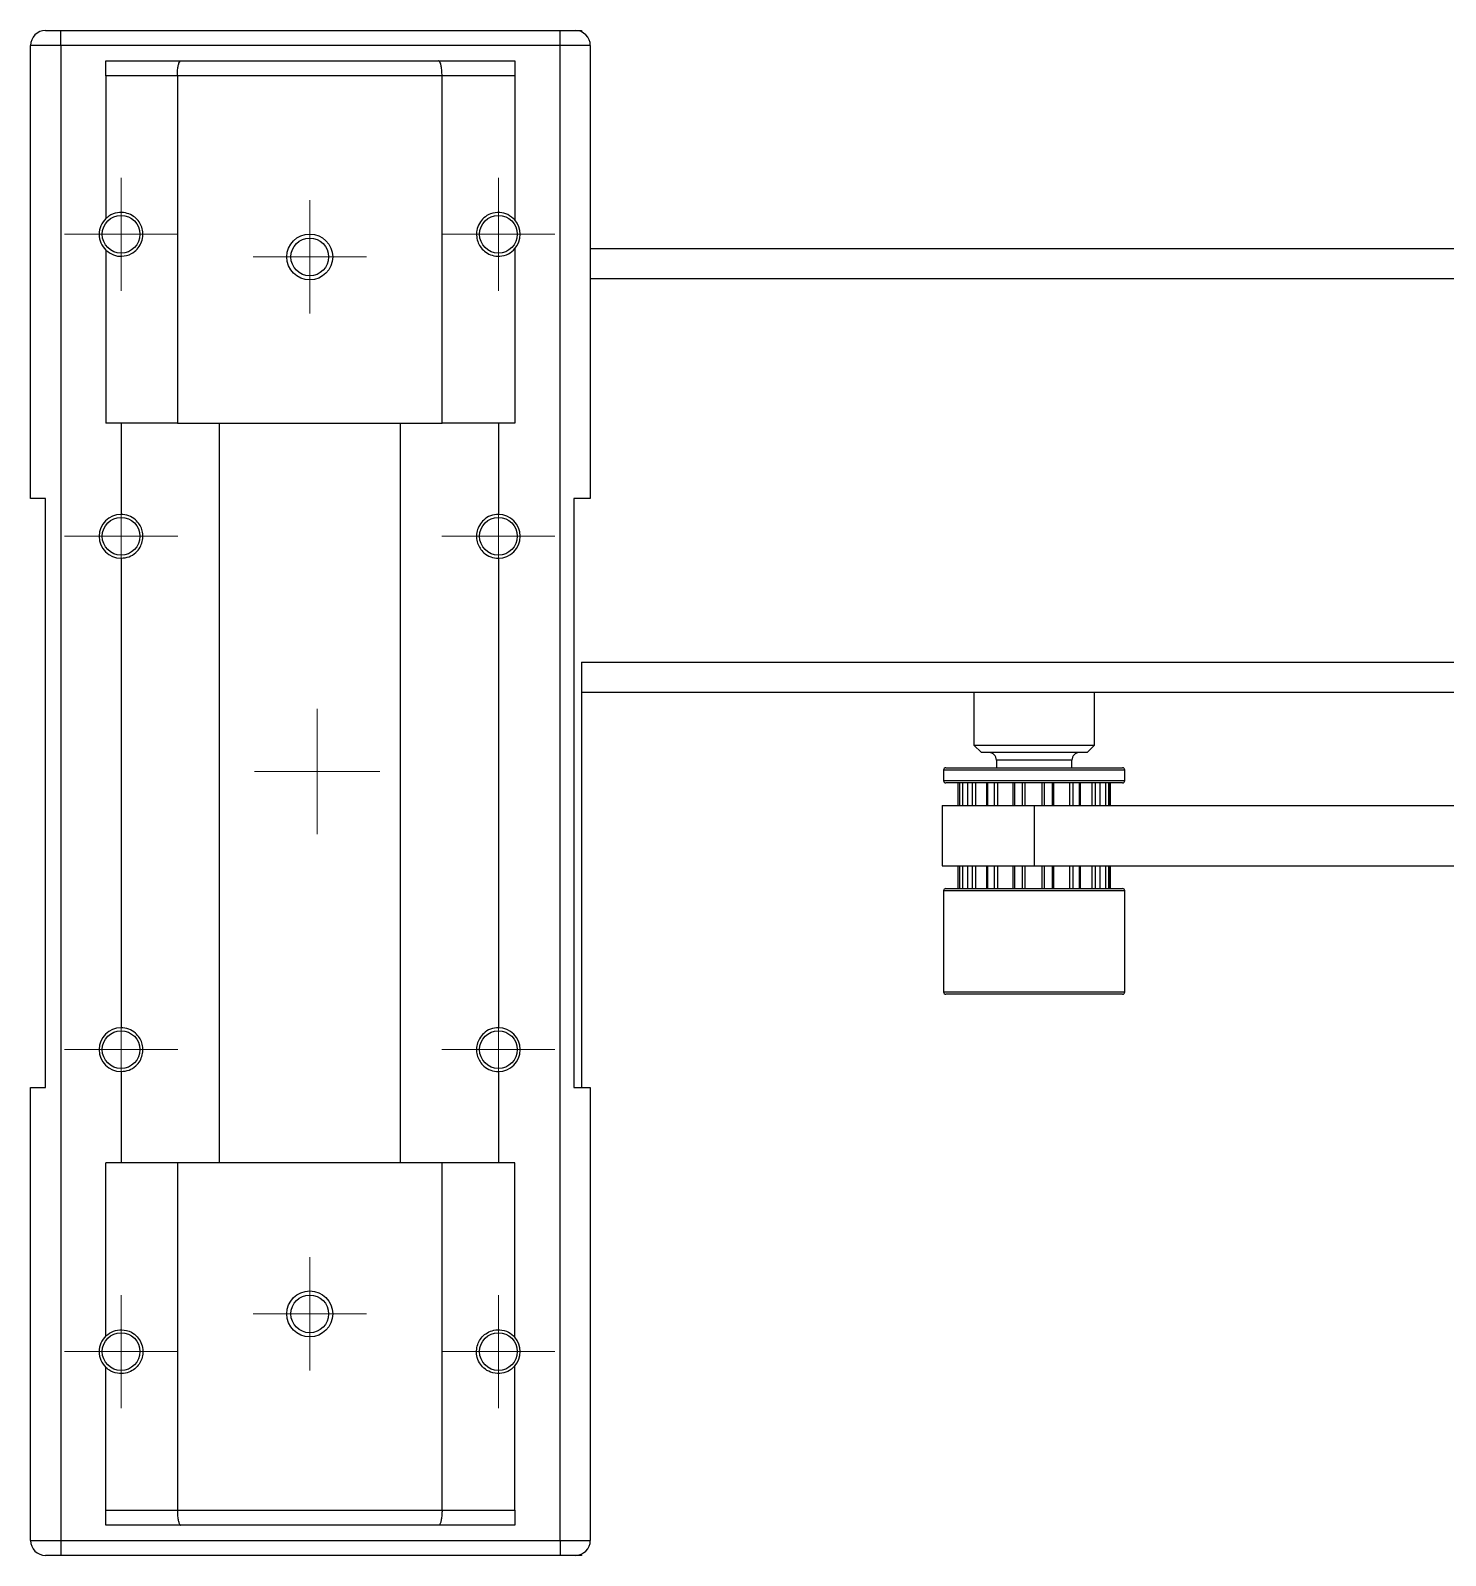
# Model space of a CAD drawing. Header units: millimetres. Extents: x -168 to 836, y 5 to 727.
# Drawn here: x 91.4 to 185.1, y 626.4 to 727.4 of the extents above; entities that cross this region are included whole.
import ezdxf

# ---------------------------------------------------------------- set-up
doc = ezdxf.new("R2010")
doc.units = ezdxf.units.MM

# ---------------------------------------------------------------- blocks, each defined once
blk = doc.blocks.new('SW_CENTERMARKSYMBOL_20')
at = {"color": 0, "linetype": 'Continuous', "lineweight": 0}
for p, q in [((0, 2.5), (0, 3.75)), ((0, 0), (0, 2.5)), ((-2.5, 0), (-3.75, 0)), ((0, 0), (-2.5, 0)), ((0, 0), (0, -2.5)), ((0, 0), (2.5, 0)), ((2.5, 0), (3.75, 0)), ((0, -2.5), (0, -3.75))]:
    blk.add_line(p, q, dxfattribs=at)
blk = doc.blocks.new('SW_CENTERMARKSYMBOL_21')
at = {"color": 0, "linetype": 'Continuous', "lineweight": 0}
for p, q in [((0, 2.5), (0, 3.75)), ((0, 0), (0, 2.5)), ((-2.5, 0), (-3.75, 0)), ((0, 0), (-2.5, 0)), ((0, 0), (0, -2.5)), ((0, 0), (2.5, 0)), ((2.5, 0), (3.75, 0)), ((0, -2.5), (0, -3.75))]:
    blk.add_line(p, q, dxfattribs=at)
blk = doc.blocks.new('SW_CENTERMARKSYMBOL_22')
at = {"color": 0, "linetype": 'Continuous', "lineweight": 0}
for p, q in [((0, 2.5), (0, 3.75)), ((0, 0), (0, 2.5)), ((-2.5, 0), (-3.75, 0)), ((0, 0), (-2.5, 0)), ((0, 0), (0, -2.5)), ((0, 0), (2.5, 0)), ((2.5, 0), (3.75, 0)), ((0, -2.5), (0, -3.75))]:
    blk.add_line(p, q, dxfattribs=at)
blk = doc.blocks.new('SW_CENTERMARKSYMBOL_23')
at = {"color": 0, "linetype": 'Continuous', "lineweight": 0}
for p, q in [((0, 2.5), (0, 3.75)), ((0, 0), (0, 2.5)), ((-2.5, 0), (-3.75, 0)), ((0, 0), (-2.5, 0)), ((0, 0), (0, -2.5)), ((0, 0), (2.5, 0)), ((2.5, 0), (3.75, 0)), ((0, -2.5), (0, -3.75))]:
    blk.add_line(p, q, dxfattribs=at)
blk = doc.blocks.new('SW_CENTERMARKSYMBOL_24')
at = {"color": 0, "linetype": 'Continuous', "lineweight": 0}
for p, q in [((0, 2.5), (0, 4.15)), ((0, 0), (0, 2.5)), ((-2.5, 0), (-4.15, 0)), ((0, 0), (-2.5, 0)), ((0, 0), (0, -2.5)), ((0, 0), (2.5, 0)), ((2.5, 0), (4.15, 0)), ((0, -2.5), (0, -4.15))]:
    blk.add_line(p, q, dxfattribs=at)
blk = doc.blocks.new('SW_CENTERMARKSYMBOL_25')
at = {"color": 0, "linetype": 'Continuous', "lineweight": 0}
for p, q in [((0, 2.5), (0, 3.75)), ((0, 0), (0, 2.5)), ((-2.5, 0), (-3.75, 0)), ((0, 0), (-2.5, 0)), ((0, 0), (0, -2.5)), ((0, 0), (2.5, 0)), ((2.5, 0), (3.75, 0)), ((0, -2.5), (0, -3.75))]:
    blk.add_line(p, q, dxfattribs=at)
blk = doc.blocks.new('SW_CENTERMARKSYMBOL_26')
at = {"color": 0, "linetype": 'Continuous', "lineweight": 0}
for p, q in [((0, 2.5), (0, 3.75)), ((0, 0), (0, 2.5)), ((-2.5, 0), (-3.75, 0)), ((0, 0), (-2.5, 0)), ((0, 0), (0, -2.5)), ((0, 0), (2.5, 0)), ((2.5, 0), (3.75, 0)), ((0, -2.5), (0, -3.75))]:
    blk.add_line(p, q, dxfattribs=at)
blk = doc.blocks.new('SW_CENTERMARKSYMBOL_27')
at = {"color": 0, "linetype": 'Continuous', "lineweight": 0}
for p, q in [((0, 2.5), (0, 3.75)), ((0, 0), (0, 2.5)), ((-2.5, 0), (-3.75, 0)), ((0, 0), (-2.5, 0)), ((0, 0), (0, -2.5)), ((0, 0), (2.5, 0)), ((2.5, 0), (3.75, 0)), ((0, -2.5), (0, -3.75))]:
    blk.add_line(p, q, dxfattribs=at)
blk = doc.blocks.new('SW_CENTERMARKSYMBOL_28')
at = {"color": 0, "linetype": 'Continuous', "lineweight": 0}
for p, q in [((0, 2.5), (0, 3.75)), ((0, 0), (0, 2.5)), ((-2.5, 0), (-3.75, 0)), ((0, 0), (-2.5, 0)), ((0, 0), (0, -2.5)), ((0, 0), (2.5, 0)), ((2.5, 0), (3.75, 0)), ((0, -2.5), (0, -3.75))]:
    blk.add_line(p, q, dxfattribs=at)
blk = doc.blocks.new('SW_CENTERMARKSYMBOL_29')
at = {"color": 0, "linetype": 'Continuous', "lineweight": 0}
for p, q in [((0, 2.5), (0, 3.75)), ((0, 0), (0, 2.5)), ((-2.5, 0), (-3.75, 0)), ((0, 0), (-2.5, 0)), ((0, 0), (0, -2.5)), ((0, 0), (2.5, 0)), ((2.5, 0), (3.75, 0)), ((0, -2.5), (0, -3.75))]:
    blk.add_line(p, q, dxfattribs=at)
blk = doc.blocks.new('SW_CENTERMARKSYMBOL_30')
at = {"color": 0, "linetype": 'Continuous', "lineweight": 0}
for p, q in [((0, 2.5), (0, 3.75)), ((0, 0), (0, 2.5)), ((-2.5, 0), (-3.75, 0)), ((0, 0), (-2.5, 0)), ((0, 0), (0, -2.5)), ((0, 0), (2.5, 0)), ((2.5, 0), (3.75, 0)), ((0, -2.5), (0, -3.75))]:
    blk.add_line(p, q, dxfattribs=at)

msp = doc.modelspace()

# ---------------------------------------------------------------- linework, layer by layer
at = {"color": 7, "linetype": 'Continuous', "lineweight": 25}
for p, q in [((92.38, 727.41), (93.38, 727.41)), ((93.38, 726.41), (93.38, 727.41)), ((93.38, 727.41), (126.47, 727.41)), ((126.47, 726.41), (126.47, 727.41)), ((126.47, 727.41), (127.47, 727.41)), ((127.47, 727.41), (127.88, 727.41)), ((127.88, 727.41), (127.88, 727.32)), ((93.38, 726.41), (91.38, 726.41)), ((91.38, 696.41), (91.38, 726.41)), ((126.47, 726.41), (93.38, 726.41)), ((93.38, 726.41), (93.38, 627.41)), ((128.47, 726.41), (126.47, 726.41)), ((126.47, 627.41), (126.47, 726.41)), ((128.47, 726.41), (128.47, 696.41)), ((96.38, 725.41), (101.34, 725.41)), ((101.34, 725.41), (118.41, 725.41)), ((118.41, 725.41), (123.47, 725.41)), ((96.38, 724.41), (96.38, 714.96)), ((101.11, 724.41), (96.38, 724.41)), ((101.11, 724.41), (101.11, 701.41)), ((118.65, 724.41), (101.11, 724.41)), ((118.65, 701.41), (118.65, 724.41)), ((123.47, 724.41), (118.65, 724.41)), ((123.47, 724.41), (123.47, 714.86)), ((96.38, 712.86), (96.38, 701.41)), ((123.47, 712.96), (123.47, 701.41)), ((128.47, 712.98), (333.16, 712.98)), ((101.11, 701.41), (96.38, 701.41)), ((97.38, 701.41), (97.38, 695.36)), ((101.11, 701.41), (118.65, 701.41)), ((103.88, 701.41), (103.88, 652.41)), ((115.87, 701.41), (115.87, 652.41)), ((123.47, 701.41), (118.65, 701.41)), ((122.38, 701.41), (122.38, 695.36)), ((92.38, 696.41), (91.38, 696.41)), ((92.38, 657.41), (92.38, 696.41)), ((128.47, 696.41), (127.38, 696.41)), ((127.38, 696.41), (127.38, 657.41)), ((97.38, 692.46), (97.38, 661.36)), ((122.38, 692.46), (122.38, 661.36)), ((127.88, 685.58), (127.88, 657.41)), ((127.88, 685.58), (333.16, 685.58)), ((127.88, 683.58), (288.75, 683.58)), ((153.88, 683.58), (153.88, 680.08)), ((161.88, 680.08), (161.88, 683.58)), ((153.88, 680.08), (154.38, 679.58)), ((153.88, 680.08), (161.88, 680.08)), ((161.38, 679.58), (161.88, 680.08)), ((161.38, 679.58), (154.38, 679.58)), ((155.38, 679.08), (155.38, 678.58)), ((160.38, 678.58), (160.38, 679.08)), ((151.88, 678.43), (151.88, 677.73)), ((152.03, 678.58), (163.26, 678.58)), ((163.26, 678.58), (163.73, 678.58)), ((163.88, 677.73), (163.88, 678.43)), ((163.26, 677.58), (152.03, 677.58)), ((152.83, 677.58), (152.83, 676.08)), ((153.45, 677.58), (153.45, 676.08)), ((154.72, 677.58), (154.72, 676.08)), ((156.46, 677.58), (156.46, 676.08)), ((159.19, 676.08), (159.19, 677.58)), ((160.94, 676.08), (160.94, 677.58)), ((162.24, 676.08), (162.24, 677.58)), ((162.91, 676.08), (162.91, 677.58)), ((162.93, 676.08), (162.93, 677.58)), ((163.73, 677.58), (163.26, 677.58)), ((151.79, 676.08), (151.79, 672.08)), ((151.79, 676.08), (157.88, 676.08)), ((157.88, 676.08), (157.88, 672.08)), ((157.88, 676.08), (187.88, 676.08)), ((151.79, 672.08), (157.88, 672.08)), ((152.83, 672.08), (152.83, 670.58)), ((153.45, 672.08), (153.45, 670.58)), ((154.72, 672.08), (154.72, 670.58)), ((156.46, 672.08), (156.46, 670.58)), ((157.88, 672.08), (295.89, 672.08)), ((159.19, 670.58), (159.19, 672.08)), ((160.94, 670.58), (160.94, 672.08)), ((162.24, 670.58), (162.24, 672.08)), ((162.91, 670.58), (162.91, 672.08)), ((162.93, 670.58), (162.93, 672.08)), ((151.88, 670.43), (151.88, 663.73)), ((152.03, 670.58), (163.73, 670.58)), ((163.88, 663.73), (163.88, 670.43)), ((163.73, 663.58), (152.03, 663.58)), ((97.38, 658.46), (97.38, 652.41)), ((122.38, 658.46), (122.38, 652.41)), ((91.38, 627.41), (91.38, 657.41)), ((91.38, 657.41), (92.38, 657.41)), ((127.38, 657.41), (128.47, 657.41)), ((128.47, 657.41), (128.47, 627.41)), ((96.38, 640.96), (96.38, 652.41)), ((101.11, 652.41), (96.38, 652.41)), ((101.11, 652.41), (101.11, 629.41)), ((118.65, 652.41), (101.11, 652.41)), ((118.65, 629.41), (118.65, 652.41)), ((123.47, 652.41), (118.65, 652.41)), ((123.47, 640.86), (123.47, 652.41)), ((96.38, 629.41), (96.38, 638.86)), ((123.47, 629.41), (123.47, 638.96)), ((96.38, 629.41), (101.11, 629.41)), ((101.11, 629.41), (118.65, 629.41)), ((118.65, 629.41), (123.47, 629.41)), ((101.34, 628.41), (96.38, 628.41)), ((118.41, 628.41), (101.34, 628.41)), ((123.47, 628.41), (118.41, 628.41)), ((91.38, 627.41), (93.38, 627.41)), ((93.38, 627.41), (126.47, 627.41)), ((93.38, 627.41), (93.38, 626.41)), ((126.47, 627.41), (128.47, 627.41)), ((126.47, 627.41), (126.47, 626.41)), ((93.38, 626.41), (92.38, 626.41)), ((126.47, 626.41), (93.38, 626.41)), ((127.47, 626.41), (126.47, 626.41)), ((127.88, 626.41), (127.47, 626.41)), ((127.88, 626.49), (127.88, 626.41))]:
    msp.add_line(p, q, dxfattribs=at)
at = {"color": 8, "linetype": 'Continuous', "lineweight": 25}
for p, q in [((128.47, 710.98), (333.16, 710.98)), ((160.38, 679.08), (155.38, 679.08)), ((163.39, 678.43), (151.88, 678.43)), ((151.88, 677.73), (163.39, 677.73)), ((163.88, 678.43), (163.39, 678.43)), ((163.39, 677.73), (163.88, 677.73)), ((152.83, 677.58), (152.83, 676.08)), ((152.93, 677.58), (152.93, 676.08)), ((153.13, 677.58), (153.13, 676.08)), ((153.47, 677.58), (153.47, 676.08)), ((153.76, 677.58), (153.76, 676.08)), ((153.99, 677.58), (153.99, 676.08)), ((154.78, 677.58), (154.78, 676.08)), ((155.22, 677.58), (155.22, 676.08)), ((155.44, 677.58), (155.44, 676.08)), ((156.57, 677.58), (156.57, 676.08)), ((157.09, 677.58), (157.09, 676.08)), ((157.26, 677.58), (157.26, 676.08)), ((158.38, 677.58), (158.38, 676.08)), ((158.55, 677.58), (158.55, 676.08)), ((159.07, 677.58), (159.07, 676.08)), ((160.22, 677.58), (160.22, 676.08)), ((160.43, 677.58), (160.43, 676.08)), ((160.87, 677.58), (160.87, 676.08)), ((161.7, 677.58), (161.7, 676.08)), ((161.92, 677.58), (161.92, 676.08)), ((162.22, 677.58), (162.22, 676.08)), ((162.6, 677.58), (162.6, 676.08)), ((162.8, 677.58), (162.8, 676.08)), ((162.91, 677.58), (162.91, 676.08)), ((152.83, 672.08), (152.83, 670.58)), ((152.93, 672.08), (152.93, 670.58)), ((153.13, 672.08), (153.13, 670.58)), ((153.47, 672.08), (153.47, 670.58)), ((153.76, 672.08), (153.76, 670.58)), ((153.99, 672.08), (153.99, 670.58)), ((154.78, 672.08), (154.78, 670.58)), ((155.22, 672.08), (155.22, 670.58)), ((155.44, 672.08), (155.44, 670.58)), ((156.57, 672.08), (156.57, 670.58)), ((157.09, 672.08), (157.09, 670.58)), ((157.26, 672.08), (157.26, 670.58)), ((158.38, 672.08), (158.38, 670.58)), ((158.55, 672.08), (158.55, 670.58)), ((159.07, 672.08), (159.07, 670.58)), ((160.22, 672.08), (160.22, 670.58)), ((160.43, 672.08), (160.43, 670.58)), ((160.87, 672.08), (160.87, 670.58)), ((161.7, 672.08), (161.7, 670.58)), ((161.92, 672.08), (161.92, 670.58)), ((162.22, 672.08), (162.22, 670.58)), ((162.6, 672.08), (162.6, 670.58)), ((162.8, 672.08), (162.8, 670.58)), ((162.91, 672.08), (162.91, 670.58)), ((163.88, 670.43), (151.88, 670.43)), ((151.88, 663.73), (163.88, 663.73))]:
    msp.add_line(p, q, dxfattribs=at)
at = {"color": 7, "linetype": 'Continuous', "lineweight": 25}
for centre, radius in [((97.38, 713.91), 1.25), ((122.38, 713.91), 1.25), ((109.88, 712.41), 1.52), ((109.88, 712.41), 1.25), ((97.38, 693.91), 1.25), ((122.38, 693.91), 1.25), ((97.38, 659.91), 1.25), ((122.38, 659.91), 1.25), ((109.88, 642.41), 1.52), ((109.88, 642.41), 1.25), ((97.38, 639.91), 1.25), ((122.38, 639.91), 1.25)]:
    msp.add_circle(centre, radius, dxfattribs=at)
for centre, radius, start, end in [((92.38, 726.41), 1, 90, 180), ((127.47, 726.41), 1, 0, 90), ((97.38, 713.91), 1.45, 133.6028, 226.3972), ((122.38, 713.91), 1.45, 319.0983, 40.9017), ((97.38, 693.91), 1.45, 90, 270), ((122.38, 693.91), 1.45, 270, 90), ((154.88, 679.08), 0.5, 0, 90), ((160.88, 679.08), 0.5, 90, 180), ((152.03, 678.43), 0.15, 90, 180), ((152.03, 677.73), 0.15, 180, 270), ((163.73, 678.43), 0.15, 0, 90), ((163.73, 677.73), 0.15, 270, 0), ((152.03, 670.43), 0.15, 90, 180), ((163.73, 670.43), 0.15, 0, 90), ((152.03, 663.73), 0.15, 180, 270), ((163.73, 663.73), 0.15, 270, 0), ((97.38, 659.91), 1.45, 90, 270), ((122.38, 659.91), 1.45, 270, 90), ((97.38, 639.91), 1.45, 133.6028, 226.3972), ((122.38, 639.91), 1.45, 319.0983, 40.9017), ((92.38, 627.41), 1, 180, 270), ((127.47, 627.41), 1, 270, 0)]:
    msp.add_arc(centre, radius, start, end, dxfattribs=at)
for points, knots in [([(96.38, 724.41), (96.38, 724.5), (96.38, 724.68), (96.38, 724.95), (96.38, 725.2), (96.38, 725.38), (96.38, 725.4), (96.38, 725.41)], [0, 0, 0, 0, 0.1445907, 0.2886106, 0.4843912, 0.749566, 1, 1, 1, 1]), ([(101.11, 724.41), (101.11, 724.52), (101.12, 724.74), (101.15, 725.03), (101.21, 725.26), (101.28, 725.38), (101.32, 725.41), (101.34, 725.41), (101.34, 725.41)], [0, 0, 0, 0, 0.207725, 0.415369, 0.625324, 0.840416, 0.99405, 1, 1, 1, 1]), ([(118.65, 724.41), (118.64, 724.52), (118.64, 724.74), (118.6, 725.03), (118.54, 725.26), (118.48, 725.38), (118.43, 725.41), (118.41, 725.41), (118.41, 725.41)], [0, 0, 0, 0, 0.207725, 0.415368, 0.625325, 0.840417, 0.99405, 1, 1, 1, 1]), ([(123.47, 725.41), (123.47, 725.39), (123.47, 725.36), (123.47, 725.13), (123.47, 724.88), (123.47, 724.63), (123.47, 724.47), (123.47, 724.41)], [0, 0, 0, 0, 0.343009, 0.575107, 0.753276, 0.898032, 1, 1, 1, 1]), ([(96.38, 712.86), (96.54, 712.74), (96.86, 712.5), (97.45, 712.42), (98.01, 712.56), (98.45, 712.89), (98.72, 713.29), (98.84, 713.74), (98.82, 714.18), (98.69, 714.58), (98.45, 714.92), (98.1, 715.19), (97.65, 715.36), (97.11, 715.37), (96.67, 715.21), (96.44, 715.01), (96.38, 714.96)], [0, 0, 0, 0, 0.093414, 0.18532, 0.287482, 0.359286, 0.419779, 0.480552, 0.534459, 0.586127, 0.640713, 0.702454, 0.775249, 0.862008, 0.96145, 1, 1, 1, 1]), ([(123.47, 714.86), (123.32, 714.99), (123.03, 715.26), (122.45, 715.39), (121.9, 715.32), (121.42, 715.04), (121.1, 714.65), (120.93, 714.2), (120.92, 713.74), (121.03, 713.33), (121.24, 712.98), (121.56, 712.69), (121.98, 712.48), (122.5, 712.43), (123.04, 712.56), (123.34, 712.83), (123.47, 712.96)], [0, 0, 0, 0, 0.089901, 0.173233, 0.270937, 0.344639, 0.405701, 0.467096, 0.520434, 0.570072, 0.621369, 0.678542, 0.745415, 0.825187, 0.918142, 1, 1, 1, 1]), ([(97.38, 692.46), (97.56, 692.48), (97.89, 692.51), (98.33, 692.78), (98.64, 693.14), (98.8, 693.55), (98.85, 693.97), (98.77, 694.37), (98.6, 694.72), (98.3, 695.06), (97.88, 695.31), (97.55, 695.34), (97.38, 695.36)], [0, 0, 0, 0, 0.137754, 0.258141, 0.353313, 0.433227, 0.51344, 0.586697, 0.661024, 0.744413, 0.869198, 1, 1, 1, 1]), ([(122.38, 695.36), (122.2, 695.34), (121.87, 695.31), (121.42, 695.04), (121.12, 694.67), (120.95, 694.27), (120.91, 693.85), (120.99, 693.45), (121.16, 693.09), (121.45, 692.76), (121.88, 692.51), (122.21, 692.47), (122.38, 692.46)], [0, 0, 0, 0, 0.137754, 0.258139, 0.353313, 0.433228, 0.51344, 0.586698, 0.661024, 0.744413, 0.869198, 1, 1, 1, 1]), ([(97.38, 658.46), (97.56, 658.48), (97.89, 658.51), (98.33, 658.78), (98.64, 659.14), (98.8, 659.55), (98.85, 659.97), (98.77, 660.37), (98.6, 660.72), (98.3, 661.06), (97.88, 661.31), (97.55, 661.34), (97.38, 661.36)], [0, 0, 0, 0, 0.137754, 0.25814, 0.353312, 0.433228, 0.51344, 0.586697, 0.661024, 0.744413, 0.869198, 1, 1, 1, 1]), ([(122.38, 661.36), (122.2, 661.34), (121.87, 661.31), (121.42, 661.04), (121.12, 660.67), (120.95, 660.27), (120.91, 659.85), (120.99, 659.45), (121.16, 659.09), (121.45, 658.76), (121.88, 658.51), (122.21, 658.47), (122.38, 658.46)], [0, 0, 0, 0, 0.137754, 0.258139, 0.353313, 0.433228, 0.51344, 0.586698, 0.661024, 0.744413, 0.869198, 1, 1, 1, 1]), ([(96.38, 640.96), (96.54, 641.08), (96.86, 641.31), (97.45, 641.39), (98.01, 641.26), (98.45, 640.93), (98.72, 640.53), (98.84, 640.08), (98.82, 639.63), (98.69, 639.24), (98.45, 638.9), (98.1, 638.62), (97.65, 638.45), (97.11, 638.45), (96.67, 638.61), (96.44, 638.8), (96.38, 638.86)], [0, 0, 0, 0, 0.093414, 0.18532, 0.287482, 0.359286, 0.419779, 0.480553, 0.534459, 0.586127, 0.640713, 0.702454, 0.775249, 0.862008, 0.96145, 1, 1, 1, 1]), ([(123.47, 638.96), (123.32, 638.82), (123.03, 638.56), (122.45, 638.42), (121.9, 638.5), (121.42, 638.78), (121.1, 639.16), (120.93, 639.61), (120.92, 640.07), (121.03, 640.48), (121.24, 640.84), (121.56, 641.13), (121.98, 641.33), (122.5, 641.39), (123.04, 641.25), (123.34, 640.98), (123.47, 640.86)], [0, 0, 0, 0, 0.089901, 0.173233, 0.270937, 0.344639, 0.405701, 0.467096, 0.520434, 0.570072, 0.621369, 0.678541, 0.745415, 0.825187, 0.918142, 1, 1, 1, 1]), ([(96.38, 628.41), (96.38, 628.43), (96.38, 628.46), (96.38, 628.69), (96.38, 628.94), (96.38, 629.19), (96.38, 629.34), (96.38, 629.41)], [0, 0, 0, 0, 0.339623, 0.572496, 0.751546, 0.897523, 1, 1, 1, 1]), ([(101.11, 629.41), (101.11, 629.3), (101.12, 629.08), (101.15, 628.78), (101.21, 628.56), (101.28, 628.43), (101.32, 628.41), (101.34, 628.41), (101.34, 628.41)], [0, 0, 0, 0, 0.207725, 0.415367, 0.625323, 0.840416, 0.99405, 1, 1, 1, 1]), ([(118.65, 629.41), (118.64, 629.3), (118.64, 629.08), (118.6, 628.78), (118.54, 628.56), (118.48, 628.43), (118.43, 628.41), (118.41, 628.41), (118.41, 628.41)], [0, 0, 0, 0, 0.207725, 0.415366, 0.625324, 0.840417, 0.99405, 1, 1, 1, 1]), ([(123.47, 629.41), (123.47, 629.32), (123.47, 629.14), (123.47, 628.87), (123.47, 628.62), (123.47, 628.44), (123.47, 628.42), (123.47, 628.41)], [0, 0, 0, 0, 0.143452, 0.286328, 0.481365, 0.747049, 1, 1, 1, 1])]:
    msp.add_open_spline(points, degree=3, knots=knots, dxfattribs=at)

# ---------------------------------------------------------------- block references
at = {"color": 7, "linetype": 'Continuous', "lineweight": 0}
for name, p in [('SW_CENTERMARKSYMBOL_22', (97.38, 713.91)), ('SW_CENTERMARKSYMBOL_21', (122.38, 713.91)), ('SW_CENTERMARKSYMBOL_30', (109.88, 712.41)), ('SW_CENTERMARKSYMBOL_23', (97.38, 693.91)), ('SW_CENTERMARKSYMBOL_20', (122.38, 693.91)), ('SW_CENTERMARKSYMBOL_24', (110.38, 678.34)), ('SW_CENTERMARKSYMBOL_28', (97.38, 659.91)), ('SW_CENTERMARKSYMBOL_25', (122.38, 659.91)), ('SW_CENTERMARKSYMBOL_29', (109.88, 642.41)), ('SW_CENTERMARKSYMBOL_27', (97.38, 639.91)), ('SW_CENTERMARKSYMBOL_26', (122.38, 639.91))]:
    msp.add_blockref(name, p, dxfattribs=at)

doc.saveas('drawing.dxf')
